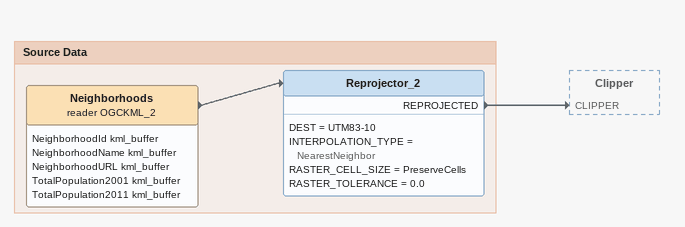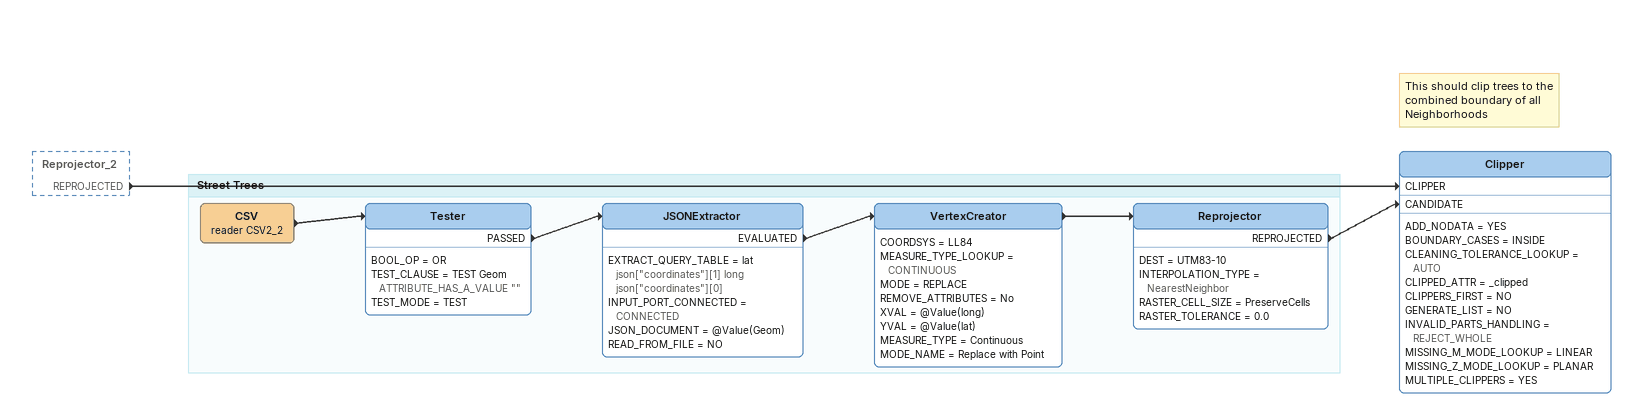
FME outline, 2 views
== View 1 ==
Bookmark: Source Data
Neighborhoods (reader OGCKML_2)
    attributes: NeighborhoodId kml_buffer, NeighborhoodName kml_buffer, NeighborhoodURL kml_buffer, TotalPopulation2001 kml_buffer, TotalPopulation2011 kml_buffer
    -> Reprojector_2
Reprojector_2
    DEST = UTM83-10
    INTERPOLATION_TYPE = NearestNeighbor
    RASTER_CELL_SIZE = PreserveCells
    RASTER_TOLERANCE = 0.0
    REPROJECTED -> Clipper [CLIPPER]

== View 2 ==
Reprojector_2 [outside]
    REPROJECTED -> Clipper [CLIPPER]
Note: This should clip trees to the combined boundary of all Neighborhoods
Clipper
    ADD_NODATA = YES
    BOUNDARY_CASES = INSIDE
    CLEANING_TOLERANCE_LOOKUP = AUTO
    CLIPPED_ATTR = _clipped
    CLIPPERS_FIRST = NO
    GENERATE_LIST = NO
    INVALID_PARTS_HANDLING = REJECT_WHOLE
    MISSING_M_MODE_LOOKUP = LINEAR
    MISSING_Z_MODE_LOOKUP = PLANAR
    MULTIPLE_CLIPPERS = YES

Bookmark: Street Trees
CSV (reader CSV2_2)
    -> Tester
Tester
    BOOL_OP = OR
    TEST_CLAUSE = TEST Geom ATTRIBUTE_HAS_A_VALUE ""
    TEST_MODE = TEST
    PASSED -> JSONExtractor
JSONExtractor
    EXTRACT_QUERY_TABLE = lat json["coordinates"][1] long json["coordinates"][0]
    INPUT_PORT_CONNECTED = CONNECTED
    JSON_DOCUMENT = @Value(Geom)
    READ_FROM_FILE = NO
    EVALUATED -> VertexCreator
VertexCreator
    COORDSYS = LL84
    MEASURE_TYPE_LOOKUP = CONTINUOUS
    MODE = REPLACE
    REMOVE_ATTRIBUTES = No
    XVAL = @Value(long)
    YVAL = @Value(lat)
    MEASURE_TYPE = Continuous
    MODE_NAME = Replace with Point
    -> Reprojector
Reprojector
    DEST = UTM83-10
    INTERPOLATION_TYPE = NearestNeighbor
    RASTER_CELL_SIZE = PreserveCells
    RASTER_TOLERANCE = 0.0
    REPROJECTED -> Clipper [CANDIDATE]
